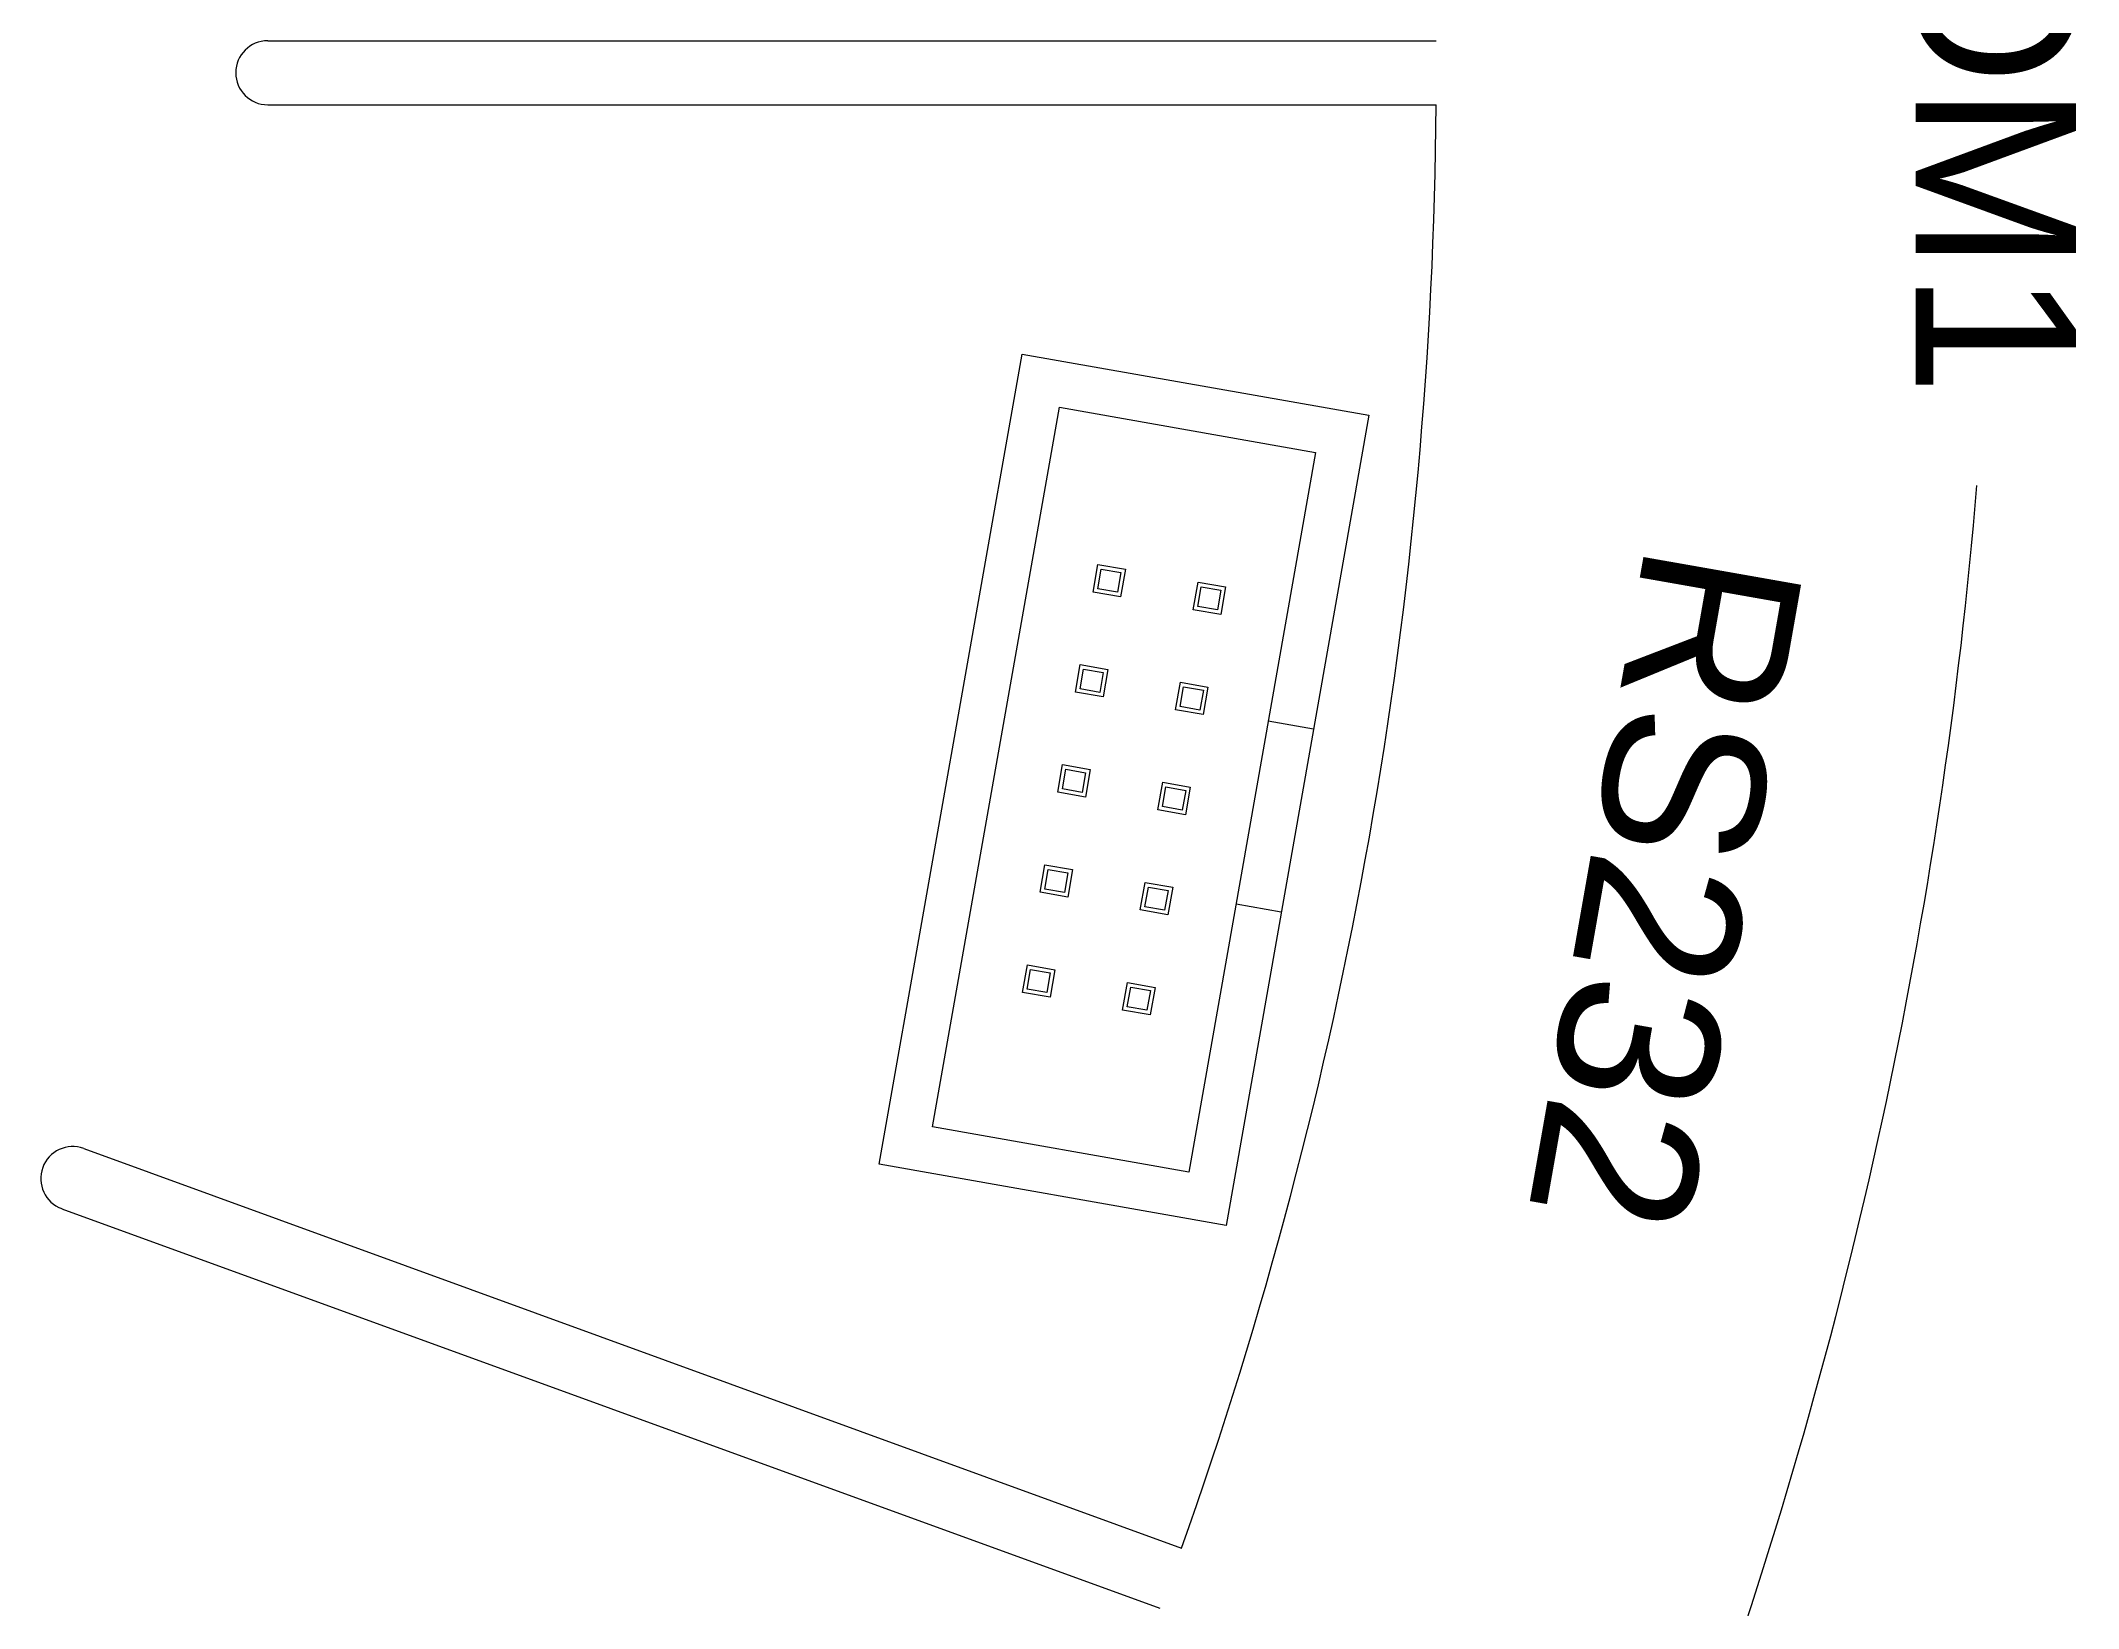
# Model space of a CAD drawing. Header units: millimetres. Extents: x -305 to 613, y 14 to 241.
# Drawn here: x -95.1 to -44.2, y 89 to 128.1 of the extents above; entities that cross this region are included whole.
import ezdxf

# ---------------------------------------------------------------- set-up
doc = ezdxf.new("R2010")
doc.units = ezdxf.units.MM
doc.header["$MEASUREMENT"] = 0
doc.layers.add('BOARD', color=4, linetype='Continuous', lineweight=30)
doc.layers.add('TOP_SILK', color=6, linetype='Continuous')
doc.styles.get("Standard").update_dxf_attribs({"font": 'DroidSansMono.ttf'})

# ---------------------------------------------------------------- blocks, each defined once
blk = doc.blocks.new('PCB-OUTLINE')
at = {"linetype": 'Continuous'}
for p, q in [((-28.387, -140.654), (-38.373, -168.09)), ((-26.883, -141.201), (-36.869, -168.637)), ((-0.8, -145.8), (-0.8, -174.997)), ((0.8, -145.8), (0.8, -174.997))]:
    blk.add_line(p, q, dxfattribs=at)
for centre, radius, start, end in [((-27.635, -140.927), 0.8, 340, 160), ((0, -145.8), 0.8, 0, 180), ((0, -65), 110, 250.4167, 269.5833)]:
    blk.add_arc(centre, radius, start, end, dxfattribs=at)
blk = doc.blocks.new('BOX-HEADER-2x5-FRONT')
at = {"linetype": 'Continuous'}
for p, q in [((7.96, 7.65), (7.96, 8.8)), ((12.6, 7.65), (12.6, 8.8)), ((5.55, 6.02), (4.85, 6.02)), ((4.85, 6.02), (4.85, 5.32)), ((5.45, 5.92), (4.95, 5.92)), ((4.95, 5.92), (4.95, 5.42)), ((5.45, 5.42), (5.45, 5.92)), ((5.55, 5.32), (5.55, 6.02)), ((8.09, 6.02), (7.39, 6.02)), ((7.39, 6.02), (7.39, 5.32)), ((7.99, 5.92), (7.49, 5.92)), ((7.49, 5.92), (7.49, 5.42)), ((7.99, 5.42), (7.99, 5.92)), ((8.09, 5.32), (8.09, 6.02)), ((10.63, 6.02), (9.93, 6.02)), ((9.93, 6.02), (9.93, 5.32)), ((10.53, 5.92), (10.03, 5.92)), ((10.03, 5.92), (10.03, 5.42)), ((10.53, 5.42), (10.53, 5.92)), ((10.63, 5.32), (10.63, 6.02)), ((13.17, 6.02), (12.47, 6.02)), ((12.47, 6.02), (12.47, 5.32)), ((13.07, 5.92), (12.57, 5.92)), ((12.57, 5.92), (12.57, 5.42)), ((13.07, 5.42), (13.07, 5.92)), ((13.17, 5.32), (13.17, 6.02)), ((15.71, 6.02), (15.01, 6.02)), ((15.01, 6.02), (15.01, 5.32)), ((15.61, 5.92), (15.11, 5.92)), ((15.11, 5.92), (15.11, 5.42)), ((15.61, 5.42), (15.61, 5.92)), ((15.71, 5.32), (15.71, 6.02)), ((4.85, 5.32), (5.55, 5.32)), ((4.95, 5.42), (5.45, 5.42)), ((7.39, 5.32), (8.09, 5.32)), ((7.49, 5.42), (7.99, 5.42)), ((9.93, 5.32), (10.63, 5.32)), ((10.03, 5.42), (10.53, 5.42)), ((12.47, 5.32), (13.17, 5.32)), ((12.57, 5.42), (13.07, 5.42)), ((15.01, 5.32), (15.71, 5.32)), ((15.11, 5.42), (15.61, 5.42)), ((5.55, 3.48), (4.85, 3.48)), ((4.85, 3.48), (4.85, 2.78)), ((5.45, 3.38), (4.95, 3.38)), ((4.95, 3.38), (4.95, 2.88)), ((5.45, 2.88), (5.45, 3.38)), ((5.55, 2.78), (5.55, 3.48)), ((8.09, 3.48), (7.39, 3.48)), ((7.39, 3.48), (7.39, 2.78)), ((7.99, 3.38), (7.49, 3.38)), ((7.49, 3.38), (7.49, 2.88)), ((7.99, 2.88), (7.99, 3.38)), ((8.09, 2.78), (8.09, 3.48)), ((10.63, 3.48), (9.93, 3.48)), ((9.93, 3.48), (9.93, 2.78)), ((10.53, 3.38), (10.03, 3.38)), ((10.03, 3.38), (10.03, 2.88)), ((10.53, 2.88), (10.53, 3.38)), ((10.63, 2.78), (10.63, 3.48)), ((13.17, 3.48), (12.47, 3.48)), ((12.47, 3.48), (12.47, 2.78)), ((13.07, 3.38), (12.57, 3.38)), ((12.57, 3.38), (12.57, 2.88)), ((13.07, 2.88), (13.07, 3.38)), ((13.17, 2.78), (13.17, 3.48)), ((15.71, 3.48), (15.01, 3.48)), ((15.01, 3.48), (15.01, 2.78)), ((15.61, 3.38), (15.11, 3.38)), ((15.11, 3.38), (15.11, 2.88)), ((15.61, 2.88), (15.61, 3.38)), ((15.71, 2.78), (15.71, 3.48)), ((4.85, 2.78), (5.55, 2.78)), ((4.95, 2.88), (5.45, 2.88)), ((7.39, 2.78), (8.09, 2.78)), ((7.49, 2.88), (7.99, 2.88)), ((9.93, 2.78), (10.63, 2.78)), ((10.03, 2.88), (10.53, 2.88)), ((12.47, 2.78), (13.17, 2.78)), ((12.57, 2.88), (13.07, 2.88)), ((15.01, 2.78), (15.71, 2.78)), ((15.11, 2.88), (15.61, 2.88))]:
    blk.add_line(p, q, dxfattribs=at)
for points in [[(20.56, 0), (20.56, 8.8), (0, 8.8), (0, 0)], [(19.41, 1.15), (19.41, 7.65), (1.15, 7.65), (1.15, 1.15)]]:
    blk.add_lwpolyline(points, close=True, dxfattribs=at)

msp = doc.modelspace()

# ---------------------------------------------------------------- linework, layer by layer
at = {"layer": 'TOP_SILK', "linetype": 'Continuous'}
msp.add_arc((-170.268, 127.348), 123.943, 340.36982, 355.22566, dxfattribs=at)

# ---------------------------------------------------------------- block references
at = {"linetype": 'Continuous', "xscale": -1, "rotation": 259.9999999999999}
msp.add_blockref('BOX-HEADER-2x5-FRONT', (-74.188, 100.072), dxfattribs=at)
at = {"layer": 'BOARD', "linetype": 'Continuous', "rotation": 89.99999999999999}
msp.add_blockref('PCB-OUTLINE', (-235.268, 127.348), dxfattribs=at)

# ---------------------------------------------------------------- texts
at = {"layer": 'TOP_SILK', "linetype": 'Continuous', "char_height": 0.2, "width": 20.91329, "attachment_point": 5}
for s, insert, rotation in [('{\\fArial|b0|i0|c0|p0;\\H20x;COM1}', (-46.313, 127.348), 270), ('{\\fArial|b0|i0|c0|p0;\\H20x;RS232}', (-54.553, 106.944), 260)]:
    msp.add_mtext(s, dxfattribs=dict(at, insert=insert, rotation=rotation))

doc.saveas('drawing.dxf')
